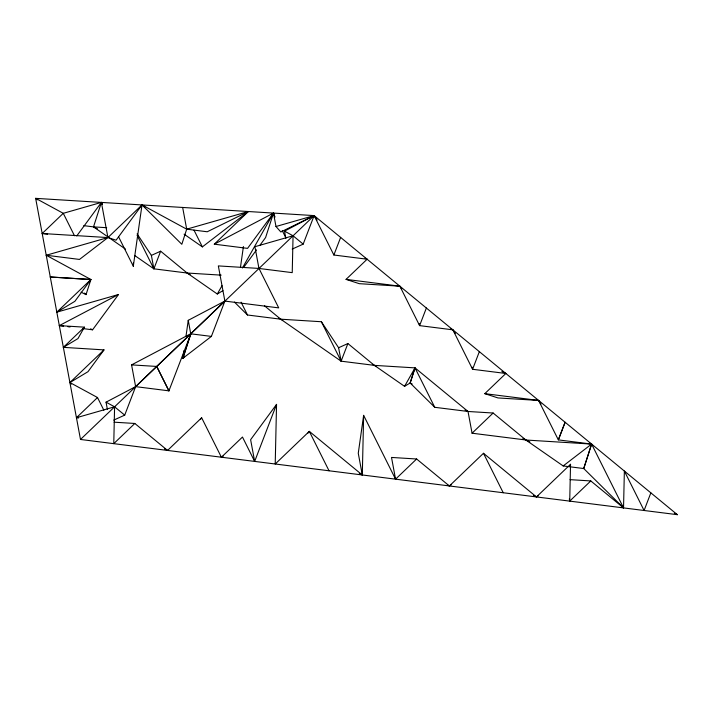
<?xml version="1.0" encoding="UTF-8"?>
<svg xmlns="http://www.w3.org/2000/svg" width="713" height="713" viewBox="0 0 713 713"><rect width="100%" height="100%" fill="white"/><g stroke="black" fill="none" stroke-linecap="round" stroke-linejoin="round"><path stroke-width="1.07" d="M118.572 236.787L133.304 266.234L133.376 262.99M276.546 404.387L254.666 461.427L250.619 439.689L276.546 404.387L275.218 464.011L309.308 431.356L362.302 475.001L363.639 415.367L395.563 479.181L416.624 458.994L449.368 485.963L677.35 514.679L565.115 422.256L558.35 439.885L591.612 444.083L623.536 507.897L621.54 506.925M650.853 492.861L644.097 510.49L624.365 471.052L623.536 507.897L590.792 480.936L569.723 501.114L570.543 464.27L536.47 496.925L533.484 495.437M133.304 266.234L142.003 204.943M184.186 356.42L182.876 358.211L183.954 350.627M185.95 336.554L188.25 320.315L224.818 301.091L135.63 386.633L131.575 364.887L190.727 333.755L188.25 320.315M240.459 267.348L243.418 246.546M363.639 415.367L358.265 453.254L362.302 474.983L359.307 473.521M410.153 382.988L415.011 367.881L374.387 365.377L404.565 386.339L410.144 382.988L415.011 367.881L468.022 411.472L434.761 407.301L410.153 382.988L412.15 383.968M569.901 466.284L570.543 464.27M589.624 443.103L591.612 444.083L583.742 468.539L623.536 507.897M81.059 292.178L86.032 294.621L90.899 279.514L46.229 255.254L107.921 237.581L79.491 259.434L46.238 255.245M182.653 207.438L186.69 229.176L181.824 244.292L142.021 204.916L107.93 237.572L116.076 240.21L142.012 204.916L144.008 205.914M182.876 358.211L190.754 333.755M224.898 301.091L278.712 307.882L258.979 268.427L218.338 265.913L224.88 301.091L211.387 336.402L182.956 358.256L190.834 333.8L314.13 215.602L565.097 422.256L558.341 439.885L538.6 400.439L484.795 393.656L505.847 373.478L501.872 371.518M591.612 444.083L583.733 468.539L563.181 465.945L525.873 440.019L591.612 444.083L563.181 465.945M134.677 255.486L153.883 268.828L160.648 251.199L187.145 273.017L217.305 294.014L222.893 290.663M113.723 420.109L124.713 415.135L135.648 386.615L106.041 402.168L107.396 409.44M292.196 249.087L303.185 244.122L314.13 215.602L35.65 198.348L80.489 439.466L190.843 333.827L211.387 336.402M234.425 302.071L247.491 314.994L280.753 319.192L321.385 321.741L341.117 361.179L347.882 343.55L374.37 365.359L341.117 361.179L280.753 319.228L264.514 305.824M479.35 351.661L472.594 369.281L505.847 373.478M190.843 333.827L168.919 390.84L135.657 386.642M401.669 288.872L399.886 286.18L359.263 283.676L346.063 279.38L367.133 259.22L333.871 255.013L340.645 237.393M426.383 308.007L419.609 325.627L452.871 329.834L455.233 333.426M404.565 386.339L415.011 367.881L434.761 407.301M82.922 328.586L92.574 329.807L118.501 294.514L59.313 325.609L84.419 327.169L77.967 338.577L63.359 347.347L104 349.887L87.975 371.705L69.919 382.551L71.469 384.093M217.305 294.014L222.01 285.708M242.411 268.008L273.489 213.071L275.031 217.055M76.754 235.932L101.398 202.394L102.369 204.39M134.356 388.38L135.639 386.615M243.579 267.527L256.537 249.88M259.782 245.468L265.61 237.527L273.489 213.071L214.31 244.176L247.554 248.374L273.489 213.08L275.984 226.511L280.833 231.983L314.112 215.593L317.116 220.059M182.956 358.256L184.275 356.473M200.371 419.52L201.654 417.773L221.387 457.22L223.231 456.133M308.025 433.103L309.308 431.356L329.041 470.803M472.068 433.21L493.12 413.023L525.873 439.983L472.068 433.21L468.013 411.481L493.12 413.023M47.566 234.176L42.201 233.499L63.261 213.321L101.398 202.394L102.191 204.444M56.817 312.169L90.899 279.514L50.275 276.992L90.899 279.514L74.874 301.323L56.817 312.169L118.501 294.514M63.359 347.347L84.419 327.169M104 349.887L69.919 382.551L97.512 397.533L103.857 410.216M214.31 244.176L248.382 211.52L186.69 229.176L142.021 204.916L144.757 206.832M78.599 417.987L76.451 417.72L97.512 397.533M201.654 417.773L167.564 450.438L134.828 423.469L113.768 443.655L114.588 406.802L124.713 415.135M221.413 457.229L242.473 437.042L254.666 461.427M538.351 495.793L536.47 496.925L483.476 453.281L449.404 485.945L80.507 439.466M184.088 234.176L202.376 246.885L248.382 211.511L207.242 231.77L186.69 229.176M451.302 484.804L449.404 485.945L447.381 484.983M285.86 238.409L284.514 231.137L314.103 215.584M221.173 275.138L187.127 273.026L153.883 268.828L151.388 255.397L160.648 251.199M341.117 361.179L338.613 347.739L347.882 343.55M275.984 226.511L314.112 215.593L333.871 255.013M76.451 417.72L114.57 406.802M125.524 249.131L93.51 226.886L106.692 227.697M42.201 233.499L107.921 237.581M131.575 364.887L156.682 366.437M114.089 422.185L134.828 423.469M416.624 458.994L391.517 457.443L395.563 479.181M570.052 479.653L590.792 480.936M83.769 225.647L93.51 226.877L101.389 202.421L107.93 237.572M258.971 268.453L292.232 272.642L293.061 235.789L303.185 244.122M59.313 325.609L63.609 326.153M67.895 326.697L70.043 326.964M346.063 279.38L399.877 286.189L419.609 325.627L419.226 323.559M484.795 393.656L497.977 397.934L538.6 400.439L540.971 404.03M365.136 258.24L367.124 259.22M450.883 328.853L452.871 329.834L472.594 369.281L472.211 367.213M93.51 226.886L97.503 228.855M278.756 318.212L282.749 320.217M372.382 364.379L374.37 365.359M522.887 438.504L529.866 441.98M674.373 513.208L677.35 514.679M187.127 273.026L190.113 274.496M374.387 365.377L376.375 366.357M465.028 409.993L468.022 411.472M90.587 328.827L92.574 329.807M164.587 448.967L167.573 450.438M284.514 231.137L293.043 235.771L254.915 246.698L258.953 268.445M106.041 402.168L114.579 406.802M37.228 199.863L35.668 198.321L63.27 213.312L74.482 235.753M84.473 293.079L86.032 294.621M321.385 321.741L338.613 347.739M137.11 233.873L151.379 255.388M483.476 453.281L503.218 492.719M282.268 230.62L285.681 237.447M241.083 302.178L247.491 314.994M193.989 230.121L202.376 246.885M137.101 235.308L153.883 268.828M569.322 498.948L569.723 501.114M168.919 390.84L156.726 366.464L168.919 390.84"/></g></svg>
